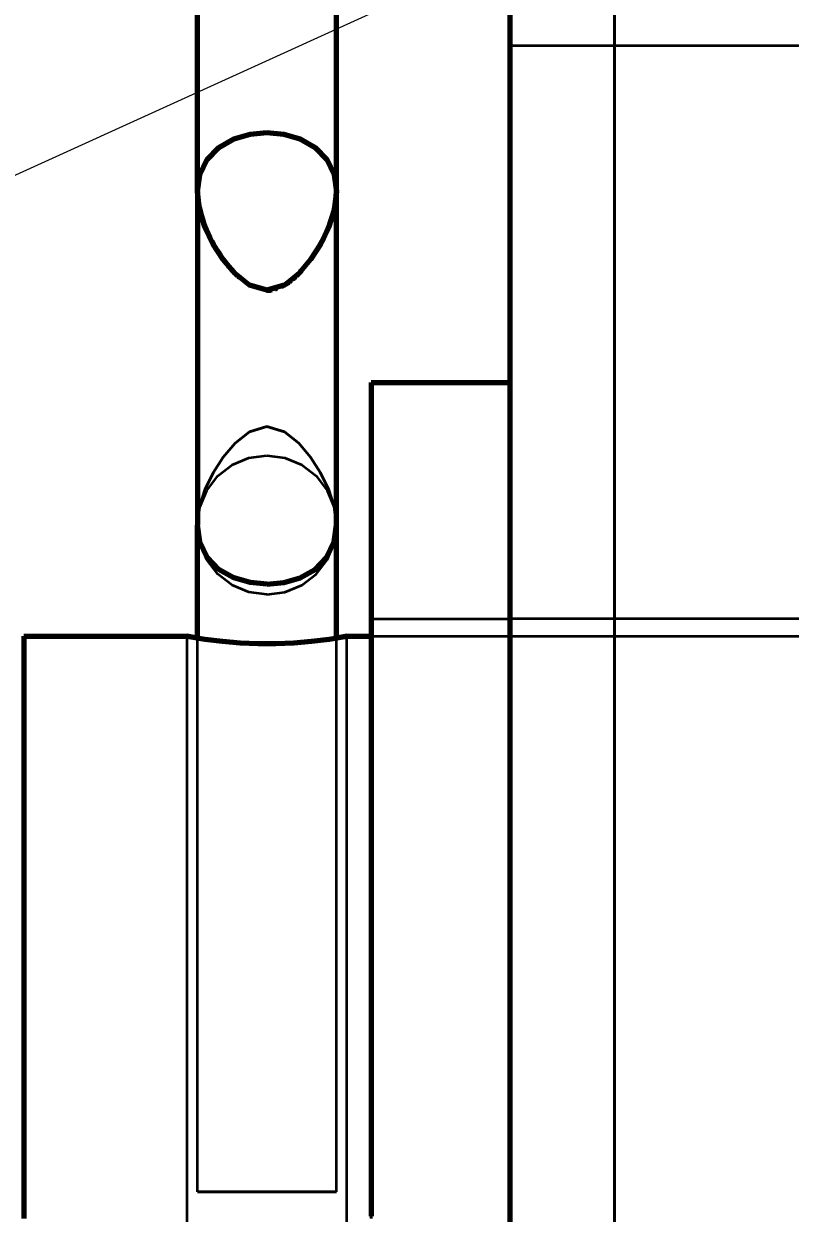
# Model space of a CAD drawing. Header units: millimetres. Extents: x 0 to 2382, y 0 to 420.
# Drawn here: x 137.391 to 139.597, y 229.318 to 232.743 of the extents above; entities that cross this region are included whole.
import ezdxf

# ---------------------------------------------------------------- set-up
doc = ezdxf.new("R2010")
doc.units = ezdxf.units.MM
doc.linetypes.add('IRAM-E-TRAZOS', pattern=[5, 4, -1])
for name, color, linetype, lineweight in [('01-VISIBLE', 7, 'CONTINUOUS', 70), ('02-OCULTA', 4, 'IRAM-E-TRAZOS', 35), ('04-COTA', 3, 'CONTINUOUS', 18), ('08-FINA', 5, 'CONTINUOUS', 18)]:
    doc.layers.add(name, color=color, linetype=linetype, lineweight=lineweight)
doc.styles.add('ISO3098', font='isocpeur.ttf')
doc.dimstyles.new('FLAMA-IRAM', dxfattribs={"dimtxt": 3.5, "dimasz": 3.5, "dimexe": 2, "dimexo": 1.5, "dimgap": 1, "dimtad": 1, "dimdec": 1, "dimtxsty": 'ISO3098', "dimblk": 'IRAM_FLECHA', "dimblk1": 'IRAM_FLECHA', "dimblk2": 'IRAM_FLECHA', "dimcen": 2.5, "dimclrd": 256, "dimclre": 256, "dimclrt": 256, "dimazin": 3, "dimtfac": 1, "dimtmove": 0, "dimatfit": 3, "dimlwd": 18, "dimlwe": 18})

# ---------------------------------------------------------------- blocks, each defined once
blk = doc.blocks.new('IRAM_FLECHA')
blk.add_solid([(0, 0), (-1, 0.125), (-1, -0.125)])

msp = doc.modelspace()

# ---------------------------------------------------------------- linework, layer by layer
at = {"layer": '01-VISIBLE'}
for p, q in [((137.8909, 232.2594), (137.8909, 233.3794)), ((138.2909, 232.2594), (138.2909, 233.3794)), ((138.3909, 231.7094), (138.7909, 231.7094)), ((137.8909, 230.9743), (137.8909, 231.2994)), ((138.2909, 230.9743), (138.2909, 231.2994)), ((137.3909, 230.9794), (137.8609, 230.9794)), ((138.3209, 230.9794), (138.3909, 230.9794))]:
    msp.add_line(p, q, dxfattribs=at)
for points in [[(138.7909, 229.2719), (138.7909, 229.3594), (138.7909, 229.4469), (138.7909, 229.5344), (138.7909, 229.6219), (138.7909, 229.7094), (138.7909, 229.7969), (138.7909, 229.8844), (138.7909, 229.9719), (138.7909, 230.0594), (138.7909, 230.1469), (138.7909, 230.2344), (138.7909, 230.3219), (138.7909, 230.4094), (138.7909, 230.4969), (138.7909, 230.5844), (138.7909, 230.6719), (138.7909, 230.7594), (138.7909, 230.8469), (138.7909, 230.9344), (138.7909, 231.0219), (138.7909, 231.1094), (138.7909, 231.1969), (138.7909, 231.2844), (138.7909, 231.3719), (138.7909, 231.4594), (138.7909, 231.5469), (138.7909, 231.6344), (138.7909, 231.7219), (138.7909, 231.8094), (138.7909, 231.8969), (138.7909, 231.9844), (138.7909, 232.0719), (138.7909, 232.1594), (138.7909, 232.2469), (138.7909, 232.3344), (138.7909, 232.4219), (138.7909, 232.5094), (138.7909, 232.5969), (138.7909, 232.6844), (138.7909, 232.7719)], [(137.8909, 232.2594), (137.8974, 232.3078), (137.9185, 232.3519), (137.9525, 232.3869), (137.9951, 232.411), (138.0421, 232.4248), (138.0909, 232.4293)], [(138.0909, 232.4293), (138.1396, 232.4248), (138.1866, 232.411), (138.2292, 232.3869), (138.2632, 232.3519), (138.2843, 232.3078), (138.2909, 232.2594)], [(138.2909, 232.2594), (138.2846, 232.2068), (138.2684, 232.1563), (138.2453, 232.1086), (138.2165, 232.0641), (138.1823, 232.0236), (138.141, 231.9904), (138.0909, 231.9753), (138.0407, 231.9904), (137.9994, 232.0236), (137.9652, 232.0641), (137.9364, 232.1086), (137.9133, 232.1563), (137.8971, 232.2068), (137.8909, 232.2594)], [(137.8909, 232.2594), (137.8921, 232.2364), (137.8956, 232.2137), (137.9011, 232.1914), (137.9082, 232.1696), (137.9167, 232.1482), (137.9264, 232.1274)], [(137.8909, 232.2594), (137.8909, 232.2088), (137.8909, 232.1583), (137.8909, 232.1078), (137.8909, 232.0573), (137.8909, 232.0067), (137.8909, 231.9562), (137.8909, 231.9057), (137.8909, 231.8552), (137.8909, 231.8046), (137.8909, 231.7541), (137.8909, 231.7036), (137.8909, 231.6531), (137.8909, 231.6025), (137.8909, 231.552), (137.8909, 231.5015), (137.8909, 231.4509), (137.8909, 231.4004), (137.8909, 231.3499), (137.8909, 231.2994)], [(138.2411, 232.1013), (138.2545, 232.1258), (138.2663, 232.1511), (138.2762, 232.1772), (138.2839, 232.2041), (138.289, 232.2315), (138.2909, 232.2594)], [(138.2909, 231.2994), (138.2909, 231.3499), (138.2909, 231.4004), (138.2909, 231.4509), (138.2909, 231.5015), (138.2909, 231.552), (138.2909, 231.6025), (138.2909, 231.6531), (138.2909, 231.7036), (138.2909, 231.7541), (138.2909, 231.8046), (138.2909, 231.8552), (138.2909, 231.9057), (138.2909, 231.9562), (138.2909, 232.0067), (138.2909, 232.0573), (138.2909, 232.1078), (138.2909, 232.1583), (138.2909, 232.2088), (138.2909, 232.2594)], [(138.2909, 231.2994), (138.2909, 231.3499), (138.2909, 231.4004), (138.2909, 231.4509), (138.2909, 231.5015), (138.2909, 231.552), (138.2909, 231.6025), (138.2909, 231.6531), (138.2909, 231.7036), (138.2909, 231.7541), (138.2909, 231.8046), (138.2909, 231.8552), (138.2909, 231.9057), (138.2909, 231.9562), (138.2909, 232.0067), (138.2909, 232.0573), (138.2909, 232.1078), (138.2909, 232.1583), (138.2909, 232.2088), (138.2909, 232.2594)], [(137.9267, 232.1269), (137.9267, 232.1269), (137.9267, 232.1269), (137.9267, 232.1269), (137.9267, 232.1269), (137.9267, 232.1269), (137.9267, 232.1269)], [(137.933, 232.1148), (137.9337, 232.1136), (137.9344, 232.1123), (137.9351, 232.111), (137.9358, 232.1098), (137.9365, 232.1085), (137.9372, 232.1073)], [(137.9375, 232.1067), (137.9375, 232.1067), (137.9375, 232.1067), (137.9375, 232.1067), (137.9375, 232.1067), (137.9375, 232.1067), (137.9375, 232.1067)], [(137.9455, 232.0932), (137.9469, 232.0909), (137.9484, 232.0886), (137.9498, 232.0864), (137.9513, 232.0841), (137.9528, 232.0818), (137.9543, 232.0796)], [(137.9547, 232.079), (137.955, 232.0785), (137.9554, 232.0779), (137.9558, 232.0774), (137.9562, 232.0768), (137.9565, 232.0763), (137.9569, 232.0757)], [(138.2387, 232.0973), (138.2387, 232.0973), (138.2387, 232.0973), (138.2387, 232.0973), (138.2387, 232.0973), (138.2387, 232.0973), (138.2387, 232.0973)], [(137.9651, 232.0641), (137.9664, 232.0623), (137.9678, 232.0605), (137.9691, 232.0587), (137.9705, 232.0569), (137.9719, 232.0552), (137.9733, 232.0534)], [(137.979, 232.0462), (137.9793, 232.0459), (137.9796, 232.0455), (137.9799, 232.0452), (137.9802, 232.0448), (137.9805, 232.0445), (137.9808, 232.0441)], [(137.9878, 232.036), (137.9886, 232.035), (137.9895, 232.0341), (137.9904, 232.0331), (137.9913, 232.0321), (137.9921, 232.0312), (137.993, 232.0302)], [(138.0017, 232.0213), (138.0017, 232.0213), (138.0017, 232.0213), (138.0017, 232.0213), (138.0017, 232.0213), (138.0017, 232.0213), (138.0017, 232.0213)], [(138.0018, 232.0212), (138.0018, 232.0212), (138.0018, 232.0212), (138.0018, 232.0212), (138.0018, 232.0212), (138.0018, 232.0212), (138.0018, 232.0212)], [(138.0019, 232.0211), (138.0019, 232.0211), (138.002, 232.021), (138.002, 232.021), (138.0021, 232.0209), (138.0021, 232.0209), (138.0021, 232.0209)], [(138.0025, 232.0205), (138.0029, 232.0202), (138.0032, 232.0198), (138.0036, 232.0195), (138.0039, 232.0191), (138.0043, 232.0188), (138.0047, 232.0184)], [(138.0087, 232.0146), (138.0091, 232.0142), (138.0095, 232.0139), (138.0099, 232.0135), (138.0103, 232.0132), (138.0107, 232.0128), (138.0111, 232.0124)], [(138.1658, 232.0083), (138.1663, 232.0086), (138.1667, 232.009), (138.1671, 232.0094), (138.1675, 232.0097), (138.1679, 232.0101), (138.1683, 232.0104)], [(138.169, 232.011), (138.1696, 232.0115), (138.1702, 232.0121), (138.1708, 232.0126), (138.1713, 232.0131), (138.1719, 232.0136), (138.1725, 232.0142)], [(138.1768, 232.0182), (138.1776, 232.0189), (138.1783, 232.0196), (138.1791, 232.0204), (138.1798, 232.0211), (138.1805, 232.0218), (138.1813, 232.0226)], [(138.1864, 232.0278), (138.1871, 232.0286), (138.1878, 232.0294), (138.1886, 232.0301), (138.1893, 232.0309), (138.19, 232.0316), (138.1907, 232.0324)], [(138.0775, 231.9764), (138.0775, 231.9764), (138.0775, 231.9764), (138.0775, 231.9764), (138.0775, 231.9764), (138.0775, 231.9764), (138.0775, 231.9764)], [(138.0776, 231.9764), (138.0776, 231.9764), (138.0776, 231.9764), (138.0776, 231.9764), (138.0776, 231.9764), (138.0776, 231.9764), (138.0776, 231.9764)], [(138.0777, 231.9764), (138.0777, 231.9764), (138.0777, 231.9764), (138.0777, 231.9764), (138.0777, 231.9764), (138.0777, 231.9764), (138.0777, 231.9764)], [(138.0778, 231.9764), (138.0778, 231.9764), (138.0778, 231.9764), (138.0778, 231.9764), (138.0778, 231.9764), (138.0778, 231.9764), (138.0778, 231.9764)], [(138.0779, 231.9763), (138.0779, 231.9763), (138.0779, 231.9763), (138.0779, 231.9763), (138.0779, 231.9763), (138.0779, 231.9763), (138.0779, 231.9763)], [(138.078, 231.9763), (138.078, 231.9763), (138.078, 231.9763), (138.078, 231.9763), (138.078, 231.9763), (138.078, 231.9763), (138.078, 231.9763)], [(138.0781, 231.9763), (138.0781, 231.9763), (138.0781, 231.9763), (138.0781, 231.9763), (138.0781, 231.9763), (138.0781, 231.9763), (138.0781, 231.9763)], [(138.0783, 231.9763), (138.0783, 231.9763), (138.0783, 231.9763), (138.0783, 231.9763), (138.0783, 231.9763), (138.0783, 231.9763), (138.0783, 231.9763)], [(138.0784, 231.9763), (138.0784, 231.9763), (138.0784, 231.9763), (138.0784, 231.9763), (138.0784, 231.9763), (138.0784, 231.9763), (138.0784, 231.9763)], [(138.0785, 231.9763), (138.0785, 231.9763), (138.0785, 231.9763), (138.0785, 231.9763), (138.0785, 231.9763), (138.0785, 231.9763), (138.0785, 231.9763)], [(138.0786, 231.9762), (138.0786, 231.9762), (138.0786, 231.9762), (138.0786, 231.9762), (138.0786, 231.9762), (138.0786, 231.9762), (138.0786, 231.9762)], [(138.0787, 231.9762), (138.0787, 231.9762), (138.0787, 231.9762), (138.0787, 231.9762), (138.0787, 231.9762), (138.0787, 231.9762), (138.0787, 231.9762)], [(138.0909, 231.9753), (138.091, 231.9753), (138.0911, 231.9753), (138.0911, 231.9753), (138.0912, 231.9753), (138.0912, 231.9753), (138.0913, 231.9753)], [(138.0913, 231.9753), (138.0921, 231.9753), (138.093, 231.9754), (138.0938, 231.9754), (138.0946, 231.9754), (138.0955, 231.9755), (138.0963, 231.9755)], [(138.0966, 231.9755), (138.098, 231.9756), (138.0994, 231.9758), (138.1009, 231.9759), (138.1023, 231.9761), (138.1037, 231.9763), (138.1051, 231.9766)], [(138.1134, 231.9784), (138.1134, 231.9784), (138.1134, 231.9784), (138.1134, 231.9784), (138.1134, 231.9784), (138.1134, 231.9784), (138.1134, 231.9784)], [(138.1135, 231.9785), (138.1135, 231.9785), (138.1135, 231.9785), (138.1135, 231.9785), (138.1135, 231.9785), (138.1135, 231.9785), (138.1135, 231.9785)], [(138.1136, 231.9785), (138.1136, 231.9785), (138.1136, 231.9785), (138.1136, 231.9785), (138.1136, 231.9785), (138.1136, 231.9785), (138.1136, 231.9785)], [(138.1138, 231.9785), (138.1138, 231.9785), (138.1138, 231.9785), (138.1138, 231.9785), (138.1138, 231.9785), (138.1138, 231.9785), (138.1138, 231.9785)], [(138.1139, 231.9786), (138.1139, 231.9786), (138.1139, 231.9786), (138.1139, 231.9786), (138.1139, 231.9786), (138.1139, 231.9786), (138.1139, 231.9786)], [(138.114, 231.9786), (138.114, 231.9786), (138.114, 231.9786), (138.114, 231.9786), (138.114, 231.9786), (138.114, 231.9786), (138.114, 231.9786)], [(138.1142, 231.9786), (138.1142, 231.9786), (138.1142, 231.9786), (138.1142, 231.9786), (138.1142, 231.9786), (138.1142, 231.9786), (138.1142, 231.9786)], [(138.1143, 231.9787), (138.1143, 231.9787), (138.1143, 231.9787), (138.1143, 231.9787), (138.1143, 231.9787), (138.1143, 231.9787), (138.1143, 231.9787)], [(138.1145, 231.9787), (138.1145, 231.9787), (138.1145, 231.9787), (138.1145, 231.9787), (138.1145, 231.9787), (138.1145, 231.9787), (138.1145, 231.9787)], [(138.1146, 231.9788), (138.1146, 231.9788), (138.1146, 231.9788), (138.1146, 231.9788), (138.1146, 231.9788), (138.1146, 231.9788), (138.1146, 231.9788)], [(138.1147, 231.9788), (138.1147, 231.9788), (138.1147, 231.9788), (138.1147, 231.9788), (138.1147, 231.9788), (138.1147, 231.9788), (138.1147, 231.9788)], [(138.1149, 231.9788), (138.1149, 231.9788), (138.1149, 231.9788), (138.1149, 231.9788), (138.1149, 231.9788), (138.1149, 231.9788), (138.1149, 231.9788)], [(138.115, 231.9789), (138.115, 231.9789), (138.115, 231.9789), (138.115, 231.9789), (138.115, 231.9789), (138.115, 231.9789), (138.115, 231.9789)], [(138.1151, 231.9789), (138.1151, 231.9789), (138.1151, 231.9789), (138.1151, 231.9789), (138.1151, 231.9789), (138.1151, 231.9789), (138.1151, 231.9789)], [(138.1153, 231.979), (138.1153, 231.979), (138.1153, 231.979), (138.1153, 231.979), (138.1153, 231.979), (138.1153, 231.979), (138.1153, 231.979)], [(138.1154, 231.979), (138.1154, 231.979), (138.1154, 231.979), (138.1154, 231.979), (138.1154, 231.979), (138.1154, 231.979), (138.1154, 231.979)], [(138.1155, 231.979), (138.1155, 231.979), (138.1155, 231.979), (138.1155, 231.979), (138.1155, 231.979), (138.1155, 231.979), (138.1155, 231.979)], [(138.1157, 231.9791), (138.1157, 231.9791), (138.1157, 231.9791), (138.1157, 231.9791), (138.1157, 231.9791), (138.1157, 231.9791), (138.1157, 231.9791)], [(138.1158, 231.9791), (138.1158, 231.9791), (138.1158, 231.9791), (138.1158, 231.9791), (138.1158, 231.9791), (138.1158, 231.9791), (138.1158, 231.9791)], [(138.1159, 231.9792), (138.116, 231.9792), (138.116, 231.9792), (138.1161, 231.9792), (138.1161, 231.9792), (138.1162, 231.9792), (138.1162, 231.9792)], [(138.134, 231.9865), (138.134, 231.9865), (138.134, 231.9865), (138.134, 231.9865), (138.134, 231.9865), (138.134, 231.9865), (138.134, 231.9865)], [(138.1341, 231.9866), (138.1341, 231.9866), (138.1341, 231.9866), (138.1341, 231.9866), (138.1341, 231.9866), (138.1341, 231.9866), (138.1341, 231.9866)], [(138.1342, 231.9866), (138.1342, 231.9866), (138.1342, 231.9866), (138.1342, 231.9866), (138.1342, 231.9866), (138.1342, 231.9866), (138.1342, 231.9866)], [(138.1343, 231.9867), (138.1343, 231.9867), (138.1343, 231.9867), (138.1343, 231.9867), (138.1343, 231.9867), (138.1343, 231.9867), (138.1343, 231.9867)], [(138.1344, 231.9868), (138.1344, 231.9868), (138.1344, 231.9868), (138.1344, 231.9868), (138.1344, 231.9868), (138.1344, 231.9868), (138.1344, 231.9868)], [(138.1346, 231.9868), (138.1346, 231.9868), (138.1346, 231.9868), (138.1346, 231.9868), (138.1346, 231.9868), (138.1346, 231.9868), (138.1346, 231.9868)], [(138.1347, 231.9869), (138.1347, 231.9869), (138.1347, 231.9869), (138.1347, 231.9869), (138.1347, 231.9869), (138.1347, 231.9869), (138.1347, 231.9869)], [(138.1348, 231.987), (138.1348, 231.987), (138.1348, 231.987), (138.1348, 231.987), (138.1348, 231.987), (138.1348, 231.987), (138.1348, 231.987)], [(138.1349, 231.987), (138.1349, 231.987), (138.1349, 231.987), (138.1349, 231.987), (138.1349, 231.987), (138.1349, 231.987), (138.1349, 231.987)], [(138.135, 231.9871), (138.135, 231.9871), (138.135, 231.9871), (138.135, 231.9871), (138.135, 231.9871), (138.135, 231.9871), (138.135, 231.9871)], [(138.1352, 231.9871), (138.1352, 231.9871), (138.1352, 231.9871), (138.1352, 231.9871), (138.1352, 231.9871), (138.1352, 231.9871), (138.1352, 231.9871)], [(138.1353, 231.9872), (138.1353, 231.9872), (138.1353, 231.9872), (138.1353, 231.9872), (138.1353, 231.9872), (138.1353, 231.9872), (138.1353, 231.9872)], [(138.1354, 231.9873), (138.1354, 231.9873), (138.1354, 231.9873), (138.1354, 231.9873), (138.1354, 231.9873), (138.1354, 231.9873), (138.1354, 231.9873)], [(138.1355, 231.9873), (138.1355, 231.9873), (138.1355, 231.9873), (138.1355, 231.9873), (138.1355, 231.9873), (138.1355, 231.9873), (138.1355, 231.9873)], [(138.1356, 231.9874), (138.1357, 231.9874), (138.1357, 231.9874), (138.1358, 231.9875), (138.1358, 231.9875), (138.1358, 231.9875), (138.1359, 231.9875)], [(138.1444, 231.9924), (138.1444, 231.9924), (138.1444, 231.9924), (138.1444, 231.9924), (138.1444, 231.9924), (138.1444, 231.9924), (138.1444, 231.9924)], [(138.1445, 231.9925), (138.1445, 231.9925), (138.1445, 231.9925), (138.1445, 231.9925), (138.1445, 231.9925), (138.1445, 231.9925), (138.1445, 231.9925)], [(138.1446, 231.9926), (138.1446, 231.9926), (138.1447, 231.9926), (138.1447, 231.9927), (138.1447, 231.9927), (138.1448, 231.9927), (138.1448, 231.9927)], [(138.1449, 231.9928), (138.1462, 231.9936), (138.1476, 231.9945), (138.1489, 231.9954), (138.1503, 231.9963), (138.1516, 231.9972), (138.1529, 231.9982)], [(138.1549, 231.9996), (138.1556, 232.0002), (138.1564, 232.0007), (138.1572, 232.0013), (138.1579, 232.0019), (138.1587, 232.0025), (138.1594, 232.0031)], [(138.3909, 231.7094), (138.3909, 231.6594), (138.3909, 231.6094), (138.3909, 231.5594), (138.3909, 231.5094), (138.3909, 231.4594), (138.3909, 231.4094), (138.3909, 231.3594), (138.3909, 231.3094), (138.3909, 231.2594), (138.3909, 231.2094), (138.3909, 231.1594), (138.3909, 231.1094), (138.3909, 231.0594), (138.3909, 231.0094), (138.3909, 230.9594), (138.3909, 230.9094), (138.3909, 230.8594), (138.3909, 230.8094), (138.3909, 230.7594), (138.3909, 230.7094), (138.3909, 230.6594), (138.3909, 230.6094), (138.3909, 230.5594), (138.3909, 230.5094), (138.3909, 230.4594), (138.3909, 230.4094), (138.3909, 230.3594), (138.3909, 230.3094), (138.3909, 230.2594), (138.3909, 230.2094), (138.3909, 230.1594), (138.3909, 230.1094), (138.3909, 230.0594), (138.3909, 230.0094), (138.3909, 229.9594), (138.3909, 229.9094), (138.3909, 229.8594), (138.3909, 229.8094), (138.3909, 229.7594), (138.3909, 229.7094), (138.3909, 229.6594), (138.3909, 229.6094), (138.3909, 229.5594), (138.3909, 229.5094), (138.3909, 229.4594), (138.3909, 229.4094), (138.3909, 229.3594), (138.3909, 229.3094)], [(137.8909, 231.2994), (137.8909, 231.2994), (137.8909, 231.2994), (137.8909, 231.2994), (137.8909, 231.2994), (137.8909, 231.2994), (137.8909, 231.2995)], [(138.0909, 231.1294), (138.0421, 231.1339), (137.9951, 231.1477), (137.9525, 231.1718), (137.9185, 231.2069), (137.8974, 231.2509), (137.8909, 231.2994)], [(138.0909, 231.1294), (138.1396, 231.1339), (138.1866, 231.1477), (138.2292, 231.1718), (138.2632, 231.2069), (138.2843, 231.2509), (138.2909, 231.2994)], [(138.2909, 231.2995), (138.2909, 231.2994), (138.2909, 231.2994), (138.2909, 231.2994), (138.2909, 231.2994), (138.2909, 231.2994), (138.2909, 231.2994)], [(137.3909, 230.9794), (137.3909, 230.9286), (137.3909, 230.8778), (137.3909, 230.827), (137.3909, 230.7762), (137.3909, 230.7254), (137.3909, 230.6746), (137.3909, 230.6238), (137.3909, 230.573), (137.3909, 230.5222), (137.3909, 230.4714), (137.3909, 230.4206), (137.3909, 230.3698), (137.3909, 230.319), (137.3909, 230.2682), (137.3909, 230.2174), (137.3909, 230.1666), (137.3909, 230.1158), (137.3909, 230.065), (137.3909, 230.0142), (137.3909, 229.9634), (137.3909, 229.9126), (137.3909, 229.8618), (137.3909, 229.811), (137.3909, 229.7602), (137.3909, 229.7094), (137.3909, 229.6586), (137.3909, 229.6078), (137.3909, 229.557), (137.3909, 229.5062), (137.3909, 229.4554), (137.3909, 229.4046), (137.3909, 229.3538), (137.3909, 229.303)], [(137.8909, 230.9743), (137.8858, 230.9751), (137.8808, 230.9759), (137.8758, 230.9767), (137.8708, 230.9776), (137.8658, 230.9785), (137.8609, 230.9794)], [(137.8609, 230.9794), (137.9116, 230.9712), (137.9626, 230.9649), (138.0138, 230.9607), (138.0652, 230.9586), (138.1165, 230.9586), (138.1679, 230.9607), (138.2191, 230.9649), (138.2701, 230.9712), (138.3209, 230.9794)], [(138.3209, 230.9794), (138.3159, 230.9785), (138.3109, 230.9776), (138.3059, 230.9767), (138.3009, 230.9759), (138.2959, 230.9751), (138.2909, 230.9743)]]:
    msp.add_lwpolyline(points, dxfattribs=at)
at = {"layer": '02-OCULTA'}
for p, q in [((141.6659, 232.6794), (138.7909, 232.6794)), ((137.8909, 231.2994), (137.8909, 232.2594)), ((138.2909, 231.2994), (138.2909, 232.2594)), ((138.3909, 231.0294), (138.7909, 231.0294)), ((144.7909, 231.0294), (138.7909, 231.0294)), ((137.8609, 228.4394), (137.8609, 230.9794)), ((137.8909, 229.3794), (137.8909, 230.9743)), ((138.2909, 229.3794), (138.2909, 230.9743)), ((138.3209, 228.4394), (138.3209, 230.9794)), ((138.3909, 230.9794), (185.1909, 230.9794))]:
    msp.add_line(p, q, dxfattribs=at)
for points in [[(138.7909, 229.2684), (138.7909, 229.3314), (138.7909, 229.3944), (138.7909, 229.4574), (138.7909, 229.5204), (138.7909, 229.5834), (138.7909, 229.6464), (138.7909, 229.7094), (138.7909, 229.7724), (138.7909, 229.8354), (138.7909, 229.8984), (138.7909, 229.9614), (138.7909, 230.0244), (138.7909, 230.0874), (138.7909, 230.1504), (138.7909, 230.2134), (138.7909, 230.2764), (138.7909, 230.3394), (138.7909, 230.4024), (138.7909, 230.4654), (138.7909, 230.5284), (138.7909, 230.5914), (138.7909, 230.6544), (138.7909, 230.7174), (138.7909, 230.7804), (138.7909, 230.8434), (138.7909, 230.9064), (138.7909, 230.9694), (138.7909, 231.0324), (138.7909, 231.0954), (138.7909, 231.1584), (138.7909, 231.2214), (138.7909, 231.2844), (138.7909, 231.3474), (138.7909, 231.4104), (138.7909, 231.4734), (138.7909, 231.5364), (138.7909, 231.5994), (138.7909, 231.6624), (138.7909, 231.7254), (138.7909, 231.7884), (138.7909, 231.8514), (138.7909, 231.9144), (138.7909, 231.9774), (138.7909, 232.0404), (138.7909, 232.1034), (138.7909, 232.1664), (138.7909, 232.2294), (138.7909, 232.2924), (138.7909, 232.3554), (138.7909, 232.4184), (138.7909, 232.4814), (138.7909, 232.5444), (138.7909, 232.6074), (138.7909, 232.6704), (138.7909, 232.7334), (138.7909, 232.7964)], [(138.7909, 232.7964), (138.7909, 232.7334), (138.7909, 232.6704), (138.7909, 232.6074), (138.7909, 232.5444), (138.7909, 232.4814), (138.7909, 232.4184), (138.7909, 232.3554), (138.7909, 232.2924), (138.7909, 232.2294), (138.7909, 232.1664), (138.7909, 232.1034), (138.7909, 232.0404), (138.7909, 231.9774), (138.7909, 231.9144), (138.7909, 231.8514), (138.7909, 231.7884), (138.7909, 231.7254), (138.7909, 231.6624), (138.7909, 231.5994), (138.7909, 231.5364), (138.7909, 231.4734), (138.7909, 231.4104), (138.7909, 231.3474), (138.7909, 231.2844), (138.7909, 231.2214), (138.7909, 231.1584), (138.7909, 231.0954), (138.7909, 231.0324), (138.7909, 230.9694), (138.7909, 230.9064), (138.7909, 230.8434), (138.7909, 230.7804), (138.7909, 230.7174), (138.7909, 230.6544), (138.7909, 230.5914), (138.7909, 230.5284), (138.7909, 230.4654), (138.7909, 230.4024), (138.7909, 230.3394), (138.7909, 230.2764), (138.7909, 230.2134), (138.7909, 230.1504), (138.7909, 230.0874), (138.7909, 230.0244), (138.7909, 229.9614), (138.7909, 229.8984), (138.7909, 229.8354), (138.7909, 229.7724), (138.7909, 229.7094), (138.7909, 229.6464), (138.7909, 229.5834), (138.7909, 229.5204), (138.7909, 229.4574), (138.7909, 229.3944), (138.7909, 229.3314), (138.7909, 229.2684)], [(139.0909, 229.2684), (139.0909, 229.3314), (139.0909, 229.3944), (139.0909, 229.4574), (139.0909, 229.5204), (139.0909, 229.5834), (139.0909, 229.6464), (139.0909, 229.7094), (139.0909, 229.7724), (139.0909, 229.8354), (139.0909, 229.8984), (139.0909, 229.9614), (139.0909, 230.0244), (139.0909, 230.0874), (139.0909, 230.1504), (139.0909, 230.2134), (139.0909, 230.2764), (139.0909, 230.3394), (139.0909, 230.4024), (139.0909, 230.4654), (139.0909, 230.5284), (139.0909, 230.5914), (139.0909, 230.6544), (139.0909, 230.7174), (139.0909, 230.7804), (139.0909, 230.8434), (139.0909, 230.9064), (139.0909, 230.9694), (139.0909, 231.0324), (139.0909, 231.0954), (139.0909, 231.1584), (139.0909, 231.2214), (139.0909, 231.2844), (139.0909, 231.3474), (139.0909, 231.4104), (139.0909, 231.4734), (139.0909, 231.5364), (139.0909, 231.5994), (139.0909, 231.6624), (139.0909, 231.7254), (139.0909, 231.7884), (139.0909, 231.8514), (139.0909, 231.9144), (139.0909, 231.9774), (139.0909, 232.0404), (139.0909, 232.1034), (139.0909, 232.1664), (139.0909, 232.2294), (139.0909, 232.2924), (139.0909, 232.3554), (139.0909, 232.4184), (139.0909, 232.4814), (139.0909, 232.5444), (139.0909, 232.6074), (139.0909, 232.6704), (139.0909, 232.7334), (139.0909, 232.7964)], [(139.0909, 232.7964), (139.0909, 232.7334), (139.0909, 232.6704), (139.0909, 232.6074), (139.0909, 232.5444), (139.0909, 232.4814), (139.0909, 232.4184), (139.0909, 232.3554), (139.0909, 232.2924), (139.0909, 232.2294), (139.0909, 232.1664), (139.0909, 232.1034), (139.0909, 232.0404), (139.0909, 231.9774), (139.0909, 231.9144), (139.0909, 231.8514), (139.0909, 231.7884), (139.0909, 231.7254), (139.0909, 231.6624), (139.0909, 231.5994), (139.0909, 231.5364), (139.0909, 231.4734), (139.0909, 231.4104), (139.0909, 231.3474), (139.0909, 231.2844), (139.0909, 231.2214), (139.0909, 231.1584), (139.0909, 231.0954), (139.0909, 231.0324), (139.0909, 230.9694), (139.0909, 230.9064), (139.0909, 230.8434), (139.0909, 230.7804), (139.0909, 230.7174), (139.0909, 230.6544), (139.0909, 230.5914), (139.0909, 230.5284), (139.0909, 230.4654), (139.0909, 230.4024), (139.0909, 230.3394), (139.0909, 230.2764), (139.0909, 230.2134), (139.0909, 230.1504), (139.0909, 230.0874), (139.0909, 230.0244), (139.0909, 229.9614), (139.0909, 229.8984), (139.0909, 229.8354), (139.0909, 229.7724), (139.0909, 229.7094), (139.0909, 229.6464), (139.0909, 229.5834), (139.0909, 229.5204), (139.0909, 229.4574), (139.0909, 229.3944), (139.0909, 229.3314), (139.0909, 229.2684)], [(138.7909, 232.7719), (138.7909, 232.6844), (138.7909, 232.5969), (138.7909, 232.5094), (138.7909, 232.4219), (138.7909, 232.3344), (138.7909, 232.2469), (138.7909, 232.1594), (138.7909, 232.0719), (138.7909, 231.9844), (138.7909, 231.8969), (138.7909, 231.8094), (138.7909, 231.7219), (138.7909, 231.6344), (138.7909, 231.5469), (138.7909, 231.4594), (138.7909, 231.3719), (138.7909, 231.2844), (138.7909, 231.1969), (138.7909, 231.1094), (138.7909, 231.0219), (138.7909, 230.9344), (138.7909, 230.8469), (138.7909, 230.7594), (138.7909, 230.6719), (138.7909, 230.5844), (138.7909, 230.4969), (138.7909, 230.4094), (138.7909, 230.3219), (138.7909, 230.2344), (138.7909, 230.1469), (138.7909, 230.0594), (138.7909, 229.9719), (138.7909, 229.8844), (138.7909, 229.7969), (138.7909, 229.7094), (138.7909, 229.6219), (138.7909, 229.5344), (138.7909, 229.4469), (138.7909, 229.3594), (138.7909, 229.2719)], [(139.0909, 229.2754), (139.0909, 229.3374), (139.0909, 229.3994), (139.0909, 229.4614), (139.0909, 229.5234), (139.0909, 229.5854), (139.0909, 229.6474), (139.0909, 229.7094), (139.0909, 229.7714), (139.0909, 229.8334), (139.0909, 229.8954), (139.0909, 229.9574), (139.0909, 230.0194), (139.0909, 230.0814), (139.0909, 230.1434), (139.0909, 230.2054), (139.0909, 230.2674), (139.0909, 230.3294), (139.0909, 230.3914), (139.0909, 230.4534), (139.0909, 230.5154), (139.0909, 230.5774), (139.0909, 230.6394), (139.0909, 230.7014), (139.0909, 230.7634), (139.0909, 230.8254), (139.0909, 230.8874), (139.0909, 230.9494), (139.0909, 231.0114), (139.0909, 231.0734), (139.0909, 231.1354), (139.0909, 231.1974), (139.0909, 231.2594), (139.0909, 231.3214), (139.0909, 231.3834), (139.0909, 231.4454), (139.0909, 231.5074), (139.0909, 231.5694), (139.0909, 231.6314), (139.0909, 231.6934), (139.0909, 231.7554), (139.0909, 231.8174), (139.0909, 231.8794), (139.0909, 231.9414), (139.0909, 232.0034), (139.0909, 232.0654), (139.0909, 232.1274), (139.0909, 232.1894), (139.0909, 232.2514), (139.0909, 232.3134), (139.0909, 232.3754), (139.0909, 232.4374), (139.0909, 232.4994), (139.0909, 232.5614), (139.0909, 232.6234), (139.0909, 232.6854), (139.0909, 232.7474)], [(139.0909, 232.7474), (139.0909, 232.6854), (139.0909, 232.6234), (139.0909, 232.5614), (139.0909, 232.4994), (139.0909, 232.4374), (139.0909, 232.3754), (139.0909, 232.3134), (139.0909, 232.2514), (139.0909, 232.1894), (139.0909, 232.1274), (139.0909, 232.0654), (139.0909, 232.0034), (139.0909, 231.9414), (139.0909, 231.8794), (139.0909, 231.8174), (139.0909, 231.7554), (139.0909, 231.6934), (139.0909, 231.6314), (139.0909, 231.5694), (139.0909, 231.5074), (139.0909, 231.4454), (139.0909, 231.3834), (139.0909, 231.3214), (139.0909, 231.2594), (139.0909, 231.1974), (139.0909, 231.1354), (139.0909, 231.0734), (139.0909, 231.0114), (139.0909, 230.9494), (139.0909, 230.8874), (139.0909, 230.8254), (139.0909, 230.7634), (139.0909, 230.7014), (139.0909, 230.6394), (139.0909, 230.5774), (139.0909, 230.5154), (139.0909, 230.4534), (139.0909, 230.3914), (139.0909, 230.3294), (139.0909, 230.2674), (139.0909, 230.2054), (139.0909, 230.1434), (139.0909, 230.0814), (139.0909, 230.0194), (139.0909, 229.9574), (139.0909, 229.8954), (139.0909, 229.8334), (139.0909, 229.7714), (139.0909, 229.7094), (139.0909, 229.6474), (139.0909, 229.5854), (139.0909, 229.5234), (139.0909, 229.4614), (139.0909, 229.3994), (139.0909, 229.3374), (139.0909, 229.2754)], [(138.7909, 229.3067), (138.7909, 229.357), (138.7909, 229.4073), (138.7909, 229.4577), (138.7909, 229.508), (138.7909, 229.5584), (138.7909, 229.6087), (138.7909, 229.659), (138.7909, 229.7094), (138.7909, 229.7597), (138.7909, 229.81), (138.7909, 229.8604), (138.7909, 229.9107), (138.7909, 229.9611), (138.7909, 230.0114), (138.7909, 230.0617), (138.7909, 230.1121), (138.7909, 230.1624), (138.7909, 230.2128), (138.7909, 230.2631), (138.7909, 230.3134), (138.7909, 230.3638), (138.7909, 230.4141), (138.7909, 230.4645), (138.7909, 230.5148), (138.7909, 230.5651), (138.7909, 230.6155), (138.7909, 230.6658), (138.7909, 230.7161), (138.7909, 230.7665), (138.7909, 230.8168), (138.7909, 230.8672), (138.7909, 230.9175), (138.7909, 230.9678), (138.7909, 231.0182), (138.7909, 231.0685), (138.7909, 231.1189), (138.7909, 231.1692), (138.7909, 231.2195), (138.7909, 231.2699), (138.7909, 231.3202), (138.7909, 231.3706), (138.7909, 231.4209), (138.7909, 231.4712), (138.7909, 231.5216), (138.7909, 231.5719), (138.7909, 231.6222), (138.7909, 231.6726), (138.7909, 231.7229), (138.7909, 231.7733), (138.7909, 231.8236), (138.7909, 231.8739), (138.7909, 231.9243), (138.7909, 231.9746), (138.7909, 232.025), (138.7909, 232.0753), (138.7909, 232.1256), (138.7909, 232.176), (138.7909, 232.2263), (138.7909, 232.2767), (138.7909, 232.327), (138.7909, 232.3773), (138.7909, 232.4277), (138.7909, 232.478), (138.7909, 232.5284), (138.7909, 232.5787), (138.7909, 232.629), (138.7909, 232.6794)], [(138.7909, 232.6794), (138.7909, 232.629), (138.7909, 232.5787), (138.7909, 232.5284), (138.7909, 232.478), (138.7909, 232.4277), (138.7909, 232.3773), (138.7909, 232.327), (138.7909, 232.2767), (138.7909, 232.2263), (138.7909, 232.176), (138.7909, 232.1256), (138.7909, 232.0753), (138.7909, 232.025), (138.7909, 231.9746), (138.7909, 231.9243), (138.7909, 231.8739), (138.7909, 231.8236), (138.7909, 231.7733), (138.7909, 231.7229), (138.7909, 231.6726), (138.7909, 231.6222), (138.7909, 231.5719), (138.7909, 231.5216), (138.7909, 231.4712), (138.7909, 231.4209), (138.7909, 231.3706), (138.7909, 231.3202), (138.7909, 231.2699), (138.7909, 231.2195), (138.7909, 231.1692), (138.7909, 231.1189), (138.7909, 231.0685), (138.7909, 231.0182), (138.7909, 230.9678), (138.7909, 230.9175), (138.7909, 230.8672), (138.7909, 230.8168), (138.7909, 230.7665), (138.7909, 230.7161), (138.7909, 230.6658), (138.7909, 230.6155), (138.7909, 230.5651), (138.7909, 230.5148), (138.7909, 230.4645), (138.7909, 230.4141), (138.7909, 230.3638), (138.7909, 230.3134), (138.7909, 230.2631), (138.7909, 230.2128), (138.7909, 230.1624), (138.7909, 230.1121), (138.7909, 230.0617), (138.7909, 230.0114), (138.7909, 229.9611), (138.7909, 229.9107), (138.7909, 229.8604), (138.7909, 229.81), (138.7909, 229.7597), (138.7909, 229.7094), (138.7909, 229.659), (138.7909, 229.6087), (138.7909, 229.5584), (138.7909, 229.508), (138.7909, 229.4577), (138.7909, 229.4073), (138.7909, 229.357), (138.7909, 229.3067)], [(138.0909, 232.4293), (138.0421, 232.4248), (137.9951, 232.411), (137.9525, 232.3869), (137.9185, 232.3519), (137.8974, 232.3078), (137.8909, 232.2594)], [(138.0909, 232.4293), (138.1396, 232.4248), (138.1866, 232.411), (138.2292, 232.3869), (138.2632, 232.3519), (138.2843, 232.3078), (138.2909, 232.2594)], [(137.8909, 232.2594), (137.8909, 232.2088), (137.8909, 232.1583), (137.8909, 232.1078), (137.8909, 232.0573), (137.8909, 232.0067), (137.8909, 231.9562), (137.8909, 231.9057), (137.8909, 231.8552), (137.8909, 231.8046), (137.8909, 231.7541), (137.8909, 231.7036), (137.8909, 231.6531), (137.8909, 231.6025), (137.8909, 231.552), (137.8909, 231.5015), (137.8909, 231.4509), (137.8909, 231.4004), (137.8909, 231.3499), (137.8909, 231.2994)], [(137.9264, 232.1274), (137.9264, 232.1273), (137.9265, 232.1272), (137.9265, 232.1271), (137.9266, 232.127), (137.9266, 232.1269), (137.9267, 232.1269)], [(137.9267, 232.1269), (137.9277, 232.1248), (137.9287, 232.1228), (137.9298, 232.1208), (137.9308, 232.1188), (137.9319, 232.1168), (137.933, 232.1148)], [(137.9372, 232.1073), (137.9372, 232.1072), (137.9373, 232.1071), (137.9373, 232.107), (137.9374, 232.1069), (137.9374, 232.1068), (137.9375, 232.1067)], [(137.9375, 232.1067), (137.9388, 232.1045), (137.9401, 232.1022), (137.9414, 232.0999), (137.9428, 232.0977), (137.9441, 232.0954), (137.9455, 232.0932)], [(137.9543, 232.0796), (137.9543, 232.0795), (137.9544, 232.0794), (137.9545, 232.0793), (137.9545, 232.0792), (137.9546, 232.0791), (137.9547, 232.079)], [(137.9569, 232.0757), (137.9583, 232.0738), (137.9596, 232.0718), (137.961, 232.0699), (137.9623, 232.068), (137.9637, 232.0661), (137.9651, 232.0641)], [(138.1907, 232.0324), (138.1996, 232.0425), (138.2081, 232.053), (138.2163, 232.0637), (138.2241, 232.0747), (138.2316, 232.0859), (138.2387, 232.0973)], [(138.2387, 232.0973), (138.2391, 232.098), (138.2395, 232.0987), (138.2399, 232.0993), (138.2403, 232.1), (138.2407, 232.1007), (138.2411, 232.1013)], [(137.9733, 232.0534), (137.9742, 232.0522), (137.9752, 232.051), (137.9761, 232.0498), (137.9771, 232.0486), (137.978, 232.0474), (137.979, 232.0462)], [(137.9808, 232.0441), (137.9819, 232.0427), (137.9831, 232.0414), (137.9843, 232.04), (137.9854, 232.0387), (137.9866, 232.0373), (137.9878, 232.036)], [(137.993, 232.0302), (137.9945, 232.0287), (137.9959, 232.0272), (137.9973, 232.0257), (137.9988, 232.0242), (138.0002, 232.0228), (138.0017, 232.0213)], [(138.0017, 232.0213), (138.0017, 232.0213), (138.0017, 232.0213), (138.0018, 232.0212), (138.0018, 232.0212), (138.0018, 232.0212), (138.0018, 232.0212)], [(138.0018, 232.0212), (138.0018, 232.0212), (138.0018, 232.0212), (138.0018, 232.0212), (138.0019, 232.0211), (138.0019, 232.0211), (138.0019, 232.0211)], [(138.0021, 232.0209), (138.0022, 232.0208), (138.0023, 232.0207), (138.0023, 232.0207), (138.0024, 232.0206), (138.0024, 232.0206), (138.0025, 232.0205)], [(138.0047, 232.0184), (138.0053, 232.0178), (138.006, 232.0171), (138.0067, 232.0165), (138.0074, 232.0159), (138.008, 232.0152), (138.0087, 232.0146)], [(138.0111, 232.0124), (138.0208, 232.0042), (138.0311, 231.9966), (138.0418, 231.9897), (138.0532, 231.9839), (138.0651, 231.9794), (138.0775, 231.9764)], [(138.1594, 232.0031), (138.1605, 232.0039), (138.1616, 232.0048), (138.1627, 232.0057), (138.1637, 232.0065), (138.1648, 232.0074), (138.1658, 232.0083)], [(138.1683, 232.0104), (138.1684, 232.0105), (138.1686, 232.0106), (138.1687, 232.0107), (138.1688, 232.0108), (138.1689, 232.0109), (138.169, 232.011)], [(138.1725, 232.0142), (138.1732, 232.0148), (138.1739, 232.0155), (138.1747, 232.0162), (138.1754, 232.0168), (138.1761, 232.0175), (138.1768, 232.0182)], [(138.1813, 232.0226), (138.1822, 232.0234), (138.183, 232.0243), (138.1839, 232.0252), (138.1847, 232.0261), (138.1856, 232.0269), (138.1864, 232.0278)], [(138.0775, 231.9764), (138.0775, 231.9764), (138.0776, 231.9764), (138.0776, 231.9764), (138.0776, 231.9764), (138.0776, 231.9764), (138.0776, 231.9764)], [(138.0776, 231.9764), (138.0776, 231.9764), (138.0777, 231.9764), (138.0777, 231.9764), (138.0777, 231.9764), (138.0777, 231.9764), (138.0777, 231.9764)], [(138.0777, 231.9764), (138.0778, 231.9764), (138.0778, 231.9764), (138.0778, 231.9764), (138.0778, 231.9764), (138.0778, 231.9764), (138.0778, 231.9764)], [(138.0778, 231.9764), (138.0779, 231.9764), (138.0779, 231.9764), (138.0779, 231.9764), (138.0779, 231.9764), (138.0779, 231.9763), (138.0779, 231.9763)], [(138.0779, 231.9763), (138.078, 231.9763), (138.078, 231.9763), (138.078, 231.9763), (138.078, 231.9763), (138.078, 231.9763), (138.078, 231.9763)], [(138.078, 231.9763), (138.0781, 231.9763), (138.0781, 231.9763), (138.0781, 231.9763), (138.0781, 231.9763), (138.0781, 231.9763), (138.0781, 231.9763)], [(138.0781, 231.9763), (138.0782, 231.9763), (138.0782, 231.9763), (138.0782, 231.9763), (138.0782, 231.9763), (138.0782, 231.9763), (138.0783, 231.9763)], [(138.0783, 231.9763), (138.0783, 231.9763), (138.0783, 231.9763), (138.0783, 231.9763), (138.0783, 231.9763), (138.0783, 231.9763), (138.0784, 231.9763)], [(138.0784, 231.9763), (138.0784, 231.9763), (138.0784, 231.9763), (138.0784, 231.9763), (138.0784, 231.9763), (138.0784, 231.9763), (138.0785, 231.9763)], [(138.0785, 231.9763), (138.0785, 231.9763), (138.0785, 231.9763), (138.0785, 231.9763), (138.0785, 231.9763), (138.0785, 231.9763), (138.0786, 231.9762)], [(138.0786, 231.9762), (138.0786, 231.9762), (138.0786, 231.9762), (138.0786, 231.9762), (138.0786, 231.9762), (138.0787, 231.9762), (138.0787, 231.9762)], [(138.0787, 231.9762), (138.0807, 231.976), (138.0827, 231.9757), (138.0848, 231.9756), (138.0868, 231.9754), (138.0889, 231.9754), (138.0909, 231.9753)], [(138.0913, 231.9753), (138.0913, 231.9753), (138.0913, 231.9753), (138.0913, 231.9753), (138.0913, 231.9753), (138.0913, 231.9753), (138.0913, 231.9753)], [(138.0963, 231.9755), (138.0964, 231.9755), (138.0964, 231.9755), (138.0965, 231.9755), (138.0965, 231.9755), (138.0965, 231.9755), (138.0966, 231.9755)], [(138.1051, 231.9766), (138.1065, 231.9768), (138.1079, 231.9771), (138.1093, 231.9774), (138.1106, 231.9777), (138.112, 231.9781), (138.1134, 231.9784)], [(138.1134, 231.9784), (138.1134, 231.9784), (138.1134, 231.9784), (138.1134, 231.9784), (138.1135, 231.9784), (138.1135, 231.9784), (138.1135, 231.9785)], [(138.1135, 231.9785), (138.1135, 231.9785), (138.1136, 231.9785), (138.1136, 231.9785), (138.1136, 231.9785), (138.1136, 231.9785), (138.1136, 231.9785)], [(138.1136, 231.9785), (138.1137, 231.9785), (138.1137, 231.9785), (138.1137, 231.9785), (138.1137, 231.9785), (138.1138, 231.9785), (138.1138, 231.9785)], [(138.1138, 231.9785), (138.1138, 231.9785), (138.1138, 231.9785), (138.1138, 231.9785), (138.1139, 231.9786), (138.1139, 231.9786), (138.1139, 231.9786)], [(138.1139, 231.9786), (138.1139, 231.9786), (138.114, 231.9786), (138.114, 231.9786), (138.114, 231.9786), (138.114, 231.9786), (138.114, 231.9786)], [(138.114, 231.9786), (138.1141, 231.9786), (138.1141, 231.9786), (138.1141, 231.9786), (138.1141, 231.9786), (138.1142, 231.9786), (138.1142, 231.9786)], [(138.1142, 231.9786), (138.1142, 231.9786), (138.1142, 231.9787), (138.1142, 231.9787), (138.1143, 231.9787), (138.1143, 231.9787), (138.1143, 231.9787)], [(138.1143, 231.9787), (138.1143, 231.9787), (138.1144, 231.9787), (138.1144, 231.9787), (138.1144, 231.9787), (138.1144, 231.9787), (138.1145, 231.9787)], [(138.1145, 231.9787), (138.1145, 231.9787), (138.1145, 231.9787), (138.1145, 231.9787), (138.1145, 231.9787), (138.1146, 231.9788), (138.1146, 231.9788)], [(138.1146, 231.9788), (138.1146, 231.9788), (138.1146, 231.9788), (138.1147, 231.9788), (138.1147, 231.9788), (138.1147, 231.9788), (138.1147, 231.9788)], [(138.1147, 231.9788), (138.1147, 231.9788), (138.1148, 231.9788), (138.1148, 231.9788), (138.1148, 231.9788), (138.1148, 231.9788), (138.1149, 231.9788)], [(138.1149, 231.9788), (138.1149, 231.9788), (138.1149, 231.9788), (138.1149, 231.9789), (138.1149, 231.9789), (138.115, 231.9789), (138.115, 231.9789)], [(138.115, 231.9789), (138.115, 231.9789), (138.115, 231.9789), (138.1151, 231.9789), (138.1151, 231.9789), (138.1151, 231.9789), (138.1151, 231.9789)], [(138.1151, 231.9789), (138.1151, 231.9789), (138.1152, 231.9789), (138.1152, 231.9789), (138.1152, 231.9789), (138.1152, 231.9789), (138.1153, 231.979)], [(138.1153, 231.979), (138.1153, 231.979), (138.1153, 231.979), (138.1153, 231.979), (138.1153, 231.979), (138.1154, 231.979), (138.1154, 231.979)], [(138.1154, 231.979), (138.1154, 231.979), (138.1154, 231.979), (138.1155, 231.979), (138.1155, 231.979), (138.1155, 231.979), (138.1155, 231.979)], [(138.1155, 231.979), (138.1155, 231.979), (138.1156, 231.979), (138.1156, 231.9791), (138.1156, 231.9791), (138.1156, 231.9791), (138.1157, 231.9791)], [(138.1157, 231.9791), (138.1157, 231.9791), (138.1157, 231.9791), (138.1157, 231.9791), (138.1157, 231.9791), (138.1158, 231.9791), (138.1158, 231.9791)], [(138.1158, 231.9791), (138.1158, 231.9791), (138.1158, 231.9791), (138.1159, 231.9791), (138.1159, 231.9791), (138.1159, 231.9791), (138.1159, 231.9792)], [(138.1162, 231.9792), (138.1193, 231.9802), (138.1223, 231.9813), (138.1253, 231.9825), (138.1282, 231.9838), (138.1311, 231.9851), (138.134, 231.9865)], [(138.134, 231.9865), (138.134, 231.9865), (138.134, 231.9865), (138.134, 231.9866), (138.134, 231.9866), (138.1341, 231.9866), (138.1341, 231.9866)], [(138.1341, 231.9866), (138.1341, 231.9866), (138.1341, 231.9866), (138.1341, 231.9866), (138.1342, 231.9866), (138.1342, 231.9866), (138.1342, 231.9866)], [(138.1342, 231.9866), (138.1342, 231.9867), (138.1342, 231.9867), (138.1343, 231.9867), (138.1343, 231.9867), (138.1343, 231.9867), (138.1343, 231.9867)], [(138.1343, 231.9867), (138.1343, 231.9867), (138.1344, 231.9867), (138.1344, 231.9867), (138.1344, 231.9868), (138.1344, 231.9868), (138.1344, 231.9868)], [(138.1344, 231.9868), (138.1345, 231.9868), (138.1345, 231.9868), (138.1345, 231.9868), (138.1345, 231.9868), (138.1345, 231.9868), (138.1346, 231.9868)], [(138.1346, 231.9868), (138.1346, 231.9868), (138.1346, 231.9869), (138.1346, 231.9869), (138.1346, 231.9869), (138.1347, 231.9869), (138.1347, 231.9869)], [(138.1347, 231.9869), (138.1347, 231.9869), (138.1347, 231.9869), (138.1347, 231.9869), (138.1348, 231.9869), (138.1348, 231.9869), (138.1348, 231.987)], [(138.1348, 231.987), (138.1348, 231.987), (138.1348, 231.987), (138.1349, 231.987), (138.1349, 231.987), (138.1349, 231.987), (138.1349, 231.987)], [(138.1349, 231.987), (138.1349, 231.987), (138.135, 231.987), (138.135, 231.9871), (138.135, 231.9871), (138.135, 231.9871), (138.135, 231.9871)], [(138.135, 231.9871), (138.1351, 231.9871), (138.1351, 231.9871), (138.1351, 231.9871), (138.1351, 231.9871), (138.1351, 231.9871), (138.1352, 231.9871)], [(138.1352, 231.9871), (138.1352, 231.9872), (138.1352, 231.9872), (138.1352, 231.9872), (138.1352, 231.9872), (138.1353, 231.9872), (138.1353, 231.9872)], [(138.1353, 231.9872), (138.1353, 231.9872), (138.1353, 231.9872), (138.1353, 231.9872), (138.1354, 231.9872), (138.1354, 231.9873), (138.1354, 231.9873)], [(138.1354, 231.9873), (138.1354, 231.9873), (138.1354, 231.9873), (138.1355, 231.9873), (138.1355, 231.9873), (138.1355, 231.9873), (138.1355, 231.9873)], [(138.1355, 231.9873), (138.1355, 231.9873), (138.1356, 231.9874), (138.1356, 231.9874), (138.1356, 231.9874), (138.1356, 231.9874), (138.1356, 231.9874)], [(138.1359, 231.9875), (138.1373, 231.9883), (138.1387, 231.9891), (138.1402, 231.9899), (138.1416, 231.9907), (138.143, 231.9916), (138.1444, 231.9924)], [(138.1444, 231.9924), (138.1444, 231.9925), (138.1444, 231.9925), (138.1444, 231.9925), (138.1444, 231.9925), (138.1445, 231.9925), (138.1445, 231.9925)], [(138.1445, 231.9925), (138.1445, 231.9925), (138.1445, 231.9925), (138.1445, 231.9926), (138.1446, 231.9926), (138.1446, 231.9926), (138.1446, 231.9926)], [(138.1448, 231.9927), (138.1448, 231.9927), (138.1448, 231.9927), (138.1449, 231.9927), (138.1449, 231.9928), (138.1449, 231.9928), (138.1449, 231.9928)], [(138.1529, 231.9982), (138.1532, 231.9984), (138.1536, 231.9986), (138.1539, 231.9989), (138.1542, 231.9991), (138.1545, 231.9994), (138.1549, 231.9996)], [(138.3909, 229.3094), (138.3909, 229.3594), (138.3909, 229.4094), (138.3909, 229.4594), (138.3909, 229.5094), (138.3909, 229.5594), (138.3909, 229.6094), (138.3909, 229.6594), (138.3909, 229.7094), (138.3909, 229.7594), (138.3909, 229.8094), (138.3909, 229.8594), (138.3909, 229.9094), (138.3909, 229.9594), (138.3909, 230.0094), (138.3909, 230.0594), (138.3909, 230.1094), (138.3909, 230.1594), (138.3909, 230.2094), (138.3909, 230.2594), (138.3909, 230.3094), (138.3909, 230.3594), (138.3909, 230.4094), (138.3909, 230.4594), (138.3909, 230.5094), (138.3909, 230.5594), (138.3909, 230.6094), (138.3909, 230.6594), (138.3909, 230.7094), (138.3909, 230.7594), (138.3909, 230.8094), (138.3909, 230.8594), (138.3909, 230.9094), (138.3909, 230.9594), (138.3909, 231.0094), (138.3909, 231.0594), (138.3909, 231.1094), (138.3909, 231.1594), (138.3909, 231.2094), (138.3909, 231.2594), (138.3909, 231.3094), (138.3909, 231.3594), (138.3909, 231.4094), (138.3909, 231.4594), (138.3909, 231.5094), (138.3909, 231.5594), (138.3909, 231.6094), (138.3909, 231.6594), (138.3909, 231.7094)], [(138.7909, 231.7094), (138.7909, 231.6594), (138.7909, 231.6094), (138.7909, 231.5594), (138.7909, 231.5094), (138.7909, 231.4594), (138.7909, 231.4094), (138.7909, 231.3594), (138.7909, 231.3094), (138.7909, 231.2594), (138.7909, 231.2094), (138.7909, 231.1594), (138.7909, 231.1094), (138.7909, 231.0594), (138.7909, 231.0094), (138.7909, 230.9594), (138.7909, 230.9094), (138.7909, 230.8594), (138.7909, 230.8094), (138.7909, 230.7594), (138.7909, 230.7094), (138.7909, 230.6594), (138.7909, 230.6094), (138.7909, 230.5594), (138.7909, 230.5094), (138.7909, 230.4594), (138.7909, 230.4094), (138.7909, 230.3594), (138.7909, 230.3094), (138.7909, 230.2594), (138.7909, 230.2094), (138.7909, 230.1594), (138.7909, 230.1094), (138.7909, 230.0594), (138.7909, 230.0094), (138.7909, 229.9594), (138.7909, 229.9094), (138.7909, 229.8594), (138.7909, 229.8094), (138.7909, 229.7594), (138.7909, 229.7094), (138.7909, 229.6594), (138.7909, 229.6094), (138.7909, 229.5594), (138.7909, 229.5094), (138.7909, 229.4594), (138.7909, 229.4094), (138.7909, 229.3594), (138.7909, 229.3094)], [(138.7909, 229.3094), (138.7909, 229.3594), (138.7909, 229.4094), (138.7909, 229.4594), (138.7909, 229.5094), (138.7909, 229.5594), (138.7909, 229.6094), (138.7909, 229.6594), (138.7909, 229.7094), (138.7909, 229.7594), (138.7909, 229.8094), (138.7909, 229.8594), (138.7909, 229.9094), (138.7909, 229.9594), (138.7909, 230.0094), (138.7909, 230.0594), (138.7909, 230.1094), (138.7909, 230.1594), (138.7909, 230.2094), (138.7909, 230.2594), (138.7909, 230.3094), (138.7909, 230.3594), (138.7909, 230.4094), (138.7909, 230.4594), (138.7909, 230.5094), (138.7909, 230.5594), (138.7909, 230.6094), (138.7909, 230.6594), (138.7909, 230.7094), (138.7909, 230.7594), (138.7909, 230.8094), (138.7909, 230.8594), (138.7909, 230.9094), (138.7909, 230.9594), (138.7909, 231.0094), (138.7909, 231.0594), (138.7909, 231.1094), (138.7909, 231.1594), (138.7909, 231.2094), (138.7909, 231.2594), (138.7909, 231.3094), (138.7909, 231.3594), (138.7909, 231.4094), (138.7909, 231.4594), (138.7909, 231.5094), (138.7909, 231.5594), (138.7909, 231.6094), (138.7909, 231.6594), (138.7909, 231.7094)], [(137.8909, 231.2995), (137.8971, 231.352), (137.9133, 231.4025), (137.9364, 231.4502), (137.9652, 231.4947), (137.9994, 231.5352), (138.0407, 231.5683), (138.0909, 231.5834), (138.141, 231.5683), (138.1823, 231.5352), (138.2165, 231.4947), (138.2453, 231.4502), (138.2684, 231.4025), (138.2846, 231.352), (138.2909, 231.2995)], [(138.2909, 231.2994), (138.2846, 231.3519), (138.2684, 231.4024), (138.2453, 231.4501), (138.2165, 231.4947), (138.1823, 231.5352), (138.141, 231.5683), (138.0909, 231.5834), (138.0407, 231.5683), (137.9994, 231.5352), (137.9652, 231.4947), (137.9364, 231.4501), (137.9133, 231.4024), (137.8971, 231.3519), (137.8909, 231.2994)], [(137.8909, 231.2994), (137.8977, 231.3511), (137.9176, 231.3994), (137.9494, 231.4408), (137.9909, 231.4726), (138.0391, 231.4926), (138.0909, 231.4994), (138.1426, 231.4926), (138.1909, 231.4726), (138.2323, 231.4408), (138.2641, 231.3994), (138.284, 231.3511), (138.2909, 231.2994)], [(137.8909, 231.2994), (137.8974, 231.2509), (137.9185, 231.2069), (137.9525, 231.1718), (137.9951, 231.1477), (138.0421, 231.1339), (138.0909, 231.1294)], [(138.0909, 231.0994), (138.0391, 231.1062), (137.9909, 231.1262), (137.9494, 231.1579), (137.9176, 231.1994), (137.8977, 231.2476), (137.8909, 231.2994)], [(138.0909, 231.1294), (138.1396, 231.1339), (138.1866, 231.1477), (138.2292, 231.1718), (138.2632, 231.2069), (138.2843, 231.2509), (138.2909, 231.2994)], [(138.0909, 231.0994), (138.1426, 231.1062), (138.1909, 231.1262), (138.2323, 231.1579), (138.2641, 231.1994), (138.284, 231.2476), (138.2909, 231.2994)], [(138.3909, 231.0294), (138.3909, 230.9786), (138.3909, 230.9278), (138.3909, 230.8771), (138.3909, 230.8263), (138.3909, 230.7755), (138.3909, 230.7248), (138.3909, 230.674), (138.3909, 230.6232), (138.3909, 230.5724), (138.3909, 230.5217), (138.3909, 230.4709), (138.3909, 230.4201), (138.3909, 230.3694), (138.3909, 230.3186), (138.3909, 230.2678), (138.3909, 230.2171), (138.3909, 230.1663), (138.3909, 230.1155), (138.3909, 230.0648), (138.3909, 230.014), (138.3909, 229.9632), (138.3909, 229.9124), (138.3909, 229.8617), (138.3909, 229.8109), (138.3909, 229.7601), (138.3909, 229.7094), (138.3909, 229.6586), (138.3909, 229.6078), (138.3909, 229.5571), (138.3909, 229.5063), (138.3909, 229.4555), (138.3909, 229.4048), (138.3909, 229.354), (138.3909, 229.3032)], [(138.3909, 229.3032), (138.3909, 229.354), (138.3909, 229.4048), (138.3909, 229.4555), (138.3909, 229.5063), (138.3909, 229.5571), (138.3909, 229.6078), (138.3909, 229.6586), (138.3909, 229.7094), (138.3909, 229.7601), (138.3909, 229.8109), (138.3909, 229.8617), (138.3909, 229.9124), (138.3909, 229.9632), (138.3909, 230.014), (138.3909, 230.0648), (138.3909, 230.1155), (138.3909, 230.1663), (138.3909, 230.2171), (138.3909, 230.2678), (138.3909, 230.3186), (138.3909, 230.3694), (138.3909, 230.4201), (138.3909, 230.4709), (138.3909, 230.5217), (138.3909, 230.5724), (138.3909, 230.6232), (138.3909, 230.674), (138.3909, 230.7248), (138.3909, 230.7755), (138.3909, 230.8263), (138.3909, 230.8771), (138.3909, 230.9278), (138.3909, 230.9786), (138.3909, 231.0294)], [(138.7909, 229.3032), (138.7909, 229.354), (138.7909, 229.4048), (138.7909, 229.4555), (138.7909, 229.5063), (138.7909, 229.5571), (138.7909, 229.6078), (138.7909, 229.6586), (138.7909, 229.7094), (138.7909, 229.7601), (138.7909, 229.8109), (138.7909, 229.8617), (138.7909, 229.9124), (138.7909, 229.9632), (138.7909, 230.014), (138.7909, 230.0648), (138.7909, 230.1155), (138.7909, 230.1663), (138.7909, 230.2171), (138.7909, 230.2678), (138.7909, 230.3186), (138.7909, 230.3694), (138.7909, 230.4201), (138.7909, 230.4709), (138.7909, 230.5217), (138.7909, 230.5724), (138.7909, 230.6232), (138.7909, 230.674), (138.7909, 230.7248), (138.7909, 230.7755), (138.7909, 230.8263), (138.7909, 230.8771), (138.7909, 230.9278), (138.7909, 230.9786), (138.7909, 231.0294)], [(138.7909, 231.0294), (138.7909, 230.9786), (138.7909, 230.9278), (138.7909, 230.8771), (138.7909, 230.8263), (138.7909, 230.7755), (138.7909, 230.7248), (138.7909, 230.674), (138.7909, 230.6232), (138.7909, 230.5724), (138.7909, 230.5217), (138.7909, 230.4709), (138.7909, 230.4201), (138.7909, 230.3694), (138.7909, 230.3186), (138.7909, 230.2678), (138.7909, 230.2171), (138.7909, 230.1663), (138.7909, 230.1155), (138.7909, 230.0648), (138.7909, 230.014), (138.7909, 229.9632), (138.7909, 229.9124), (138.7909, 229.8617), (138.7909, 229.8109), (138.7909, 229.7601), (138.7909, 229.7094), (138.7909, 229.6586), (138.7909, 229.6078), (138.7909, 229.5571), (138.7909, 229.5063), (138.7909, 229.4555), (138.7909, 229.4048), (138.7909, 229.354), (138.7909, 229.3032)], [(138.7909, 231.0294), (138.7909, 230.9786), (138.7909, 230.9278), (138.7909, 230.8771), (138.7909, 230.8263), (138.7909, 230.7755), (138.7909, 230.7248), (138.7909, 230.674), (138.7909, 230.6232), (138.7909, 230.5724), (138.7909, 230.5217), (138.7909, 230.4709), (138.7909, 230.4201), (138.7909, 230.3694), (138.7909, 230.3186), (138.7909, 230.2678), (138.7909, 230.2171), (138.7909, 230.1663), (138.7909, 230.1155), (138.7909, 230.0648), (138.7909, 230.014), (138.7909, 229.9632), (138.7909, 229.9124), (138.7909, 229.8617), (138.7909, 229.8109), (138.7909, 229.7601), (138.7909, 229.7094), (138.7909, 229.6586), (138.7909, 229.6078), (138.7909, 229.5571), (138.7909, 229.5063), (138.7909, 229.4555), (138.7909, 229.4048), (138.7909, 229.354), (138.7909, 229.3032)], [(138.7909, 229.3032), (138.7909, 229.354), (138.7909, 229.4048), (138.7909, 229.4555), (138.7909, 229.5063), (138.7909, 229.5571), (138.7909, 229.6078), (138.7909, 229.6586), (138.7909, 229.7094), (138.7909, 229.7601), (138.7909, 229.8109), (138.7909, 229.8617), (138.7909, 229.9124), (138.7909, 229.9632), (138.7909, 230.014), (138.7909, 230.0648), (138.7909, 230.1155), (138.7909, 230.1663), (138.7909, 230.2171), (138.7909, 230.2678), (138.7909, 230.3186), (138.7909, 230.3694), (138.7909, 230.4201), (138.7909, 230.4709), (138.7909, 230.5217), (138.7909, 230.5724), (138.7909, 230.6232), (138.7909, 230.674), (138.7909, 230.7248), (138.7909, 230.7755), (138.7909, 230.8263), (138.7909, 230.8771), (138.7909, 230.9278), (138.7909, 230.9786), (138.7909, 231.0294)], [(137.3909, 229.303), (137.3909, 229.3538), (137.3909, 229.4046), (137.3909, 229.4554), (137.3909, 229.5062), (137.3909, 229.557), (137.3909, 229.6078), (137.3909, 229.6586), (137.3909, 229.7094), (137.3909, 229.7602), (137.3909, 229.811), (137.3909, 229.8618), (137.3909, 229.9126), (137.3909, 229.9634), (137.3909, 230.0142), (137.3909, 230.065), (137.3909, 230.1158), (137.3909, 230.1666), (137.3909, 230.2174), (137.3909, 230.2682), (137.3909, 230.319), (137.3909, 230.3698), (137.3909, 230.4206), (137.3909, 230.4714), (137.3909, 230.5222), (137.3909, 230.573), (137.3909, 230.6238), (137.3909, 230.6746), (137.3909, 230.7254), (137.3909, 230.7762), (137.3909, 230.827), (137.3909, 230.8778), (137.3909, 230.9286), (137.3909, 230.9794)], [(138.2909, 230.9743), (138.2411, 230.9674), (138.1912, 230.9624), (138.141, 230.9594), (138.0909, 230.9584), (138.0407, 230.9594), (137.9905, 230.9624), (137.9406, 230.9674), (137.8909, 230.9743)], [(138.2909, 229.3794), (138.2409, 229.3794), (138.1909, 229.3794), (138.1409, 229.3794), (138.0909, 229.3794), (138.0409, 229.3794), (137.9909, 229.3794), (137.9409, 229.3794), (137.8909, 229.3794)], [(137.8909, 229.3794), (137.9409, 229.3794), (137.9909, 229.3794), (138.0409, 229.3794), (138.0909, 229.3794), (138.1409, 229.3794), (138.1909, 229.3794), (138.2409, 229.3794), (138.2909, 229.3794)]]:
    msp.add_lwpolyline(points, dxfattribs=at)
at = {"layer": '08-FINA'}
msp.add_line((110.0315, 219.8663), (148.4595, 237.3557), dxfattribs=at)

# ---------------------------------------------------------------- dimensions: what is measured, and where the dimension line sits
at = {"layer": '04-COTA'}
msp.add_linear_dim(base=(126.3909, 212.2094), p1=(145.7909, 212.2094), p2=(158.7909, 303.5963), angle=90, dimstyle='FLAMA-IRAM', override={"dimlfac": 10}, dxfattribs=at).render()

doc.saveas('drawing.dxf')
